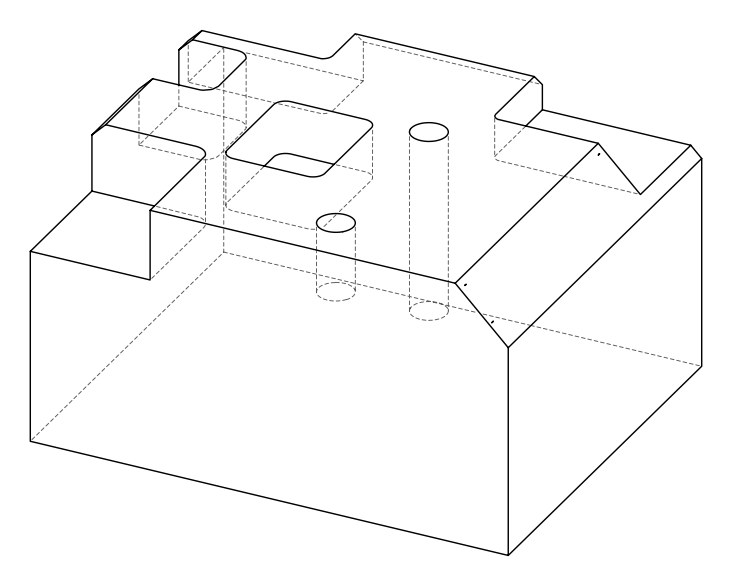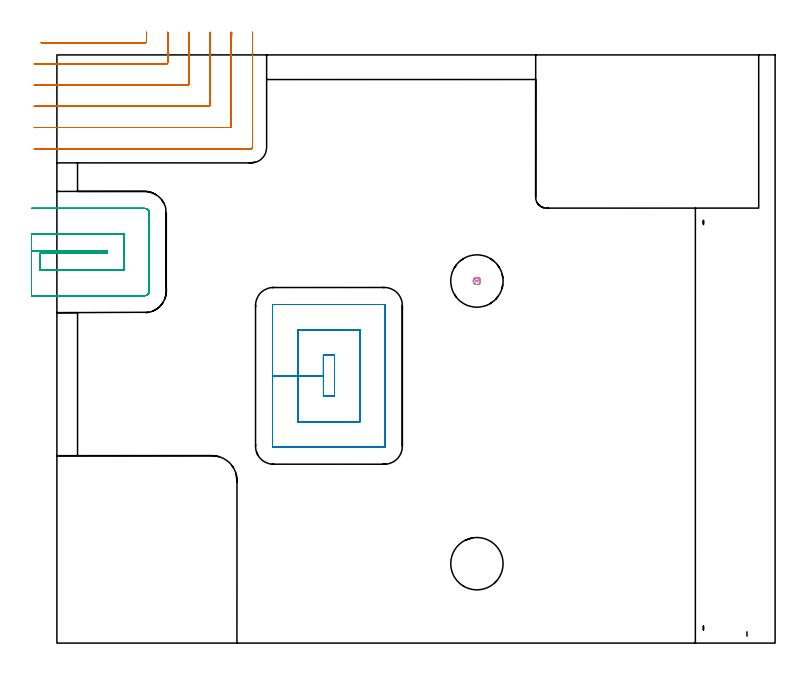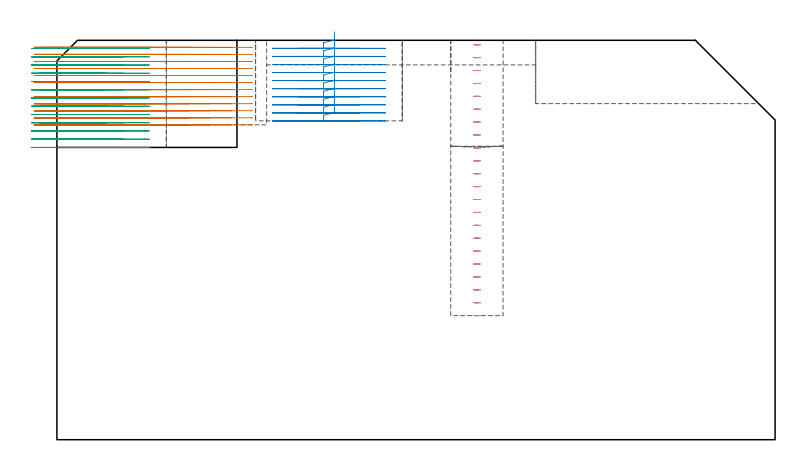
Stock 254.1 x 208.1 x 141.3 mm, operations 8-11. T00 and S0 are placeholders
(PLAN: 11 operations, 6 tool changes, 94.5 min)
(1 INDEXABLE_INSERT_DRILL_BLIND_HOLE_FROM_SOLID | STEP1POCKET | NXT0302_008 | 0.16 min | 10094 mm3)
(2 AREA_MILL | FG_CHAMFER_SURFACE | UGT0205_001 | 1.41 min | 1593 mm3)
(3 AREA_MILL_1 | FG_CHAMFER_SURFACE_1 | UGT0205_001 | 0.44 min | 513 mm3)
(4 AREA_MILL_2 | FG_CHAMFER_SURFACE_2 | UGT0205_001 | 3.21 min | 4006 mm3)
(5 AREA_MILL_3 | FG_CHAMFER_SURFACE_3 | UGT0205_001 | 14.11 min | 78221 mm3)
(6 MILL_CORNER_NOTCH_RECTANGULAR | CORNER_NOTCH_RECTANGULAR | UGT0201_014 | Follow Part, ap 1.5, ae 75% | 34.69 min | 86449 mm3)
(7 MILL_CORNER_NOTCH_RECTANGULAR_1 | CORNER_NOTCH_RECTANGULAR_1 | NXT0201_012 | Follow Part, ap 4, ae 75% | 10.47 min | 159319 mm3)
(8 MILL_CORNER_NOTCH_RECTANGULAR_2 | CORNER_NOTCH_RECTANGULAR_2 | NXT0201_013 | Follow Part, ap 2.5, ae 75% | 13.25 min | 84231 mm3)
(9 MILL_RECTANGULAR_POCKET | POCKET_RECTANGULAR_STRAIGHT | NXT0201_011 | Follow Part, ap 3, ae 75% | 7.83 min | 91492 mm3)
(10 MILL_SLOT | SLOT_PARTIAL_RECTANGULAR | NXT0201_011 | Follow Part, ap 3, ae 75% | 7.86 min | 61720 mm3)
(11 MILL_BLIND_HOLE_FROM_SOLID_MATERIAL | STEP1POCKET_1 | NXT0201_012 | Spiral | 1.08 min | 26200 mm3)
(TOOL NXT0302_008 | Index. Insert Drill 18.5mm [880-D1850L25-05] | D18.5 PA176 FL93 Z2)
(TOOL UGT0205_001 | Chamfer Mill 20 x 3 x 45 deg. | D20 FL50 Z2)
(TOOL UGT0201_014 | End mill 6 mm | D6 FL24 Z4)
(TOOL NXT0201_012 | ENDMILL 16mm [2P460-1600-NA 1630] | D16 FL38 Z6)
(TOOL NXT0201_013 | ENDMILL 10mm | D10 FL30 Z4)
(TOOL NXT0201_011 | ENDMILL 12mm [2P460-1200-NA 1630] | D12 FL38 Z6)
(OP 8 MILL_CORNER_NOTCH_RECTANGULAR_2)
G17 G21 G94 G90
T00 M6
G54
G17 G0 G90 X-5.551 Y212.4 S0 M3
G43 Z151.3 H0
Z138.808
G94 G1 X-2.551 F250.
X31.207 F500.
G3 X31.703 Y212.89 R0.5
G2 X31.707 Y213.1 R37.5
G1 X31.763 Y216.099 F250.
G0 Z151.3
X-8. Y204.887
Z138.808
G1 X-5. Y204.9
X-4.87 F500.
X38.703
G3 X39.2 Y205.397 R0.5
G1 Y212.394
G2 X39.208 Y213.1 R30.
G1 X39.279 Y216.099 F250.
G0 Z151.3
X-8. Y197.382
Z138.808
G1 X-5. Y197.4
X-4.87 F500.
X46.203
G3 X46.7 Y197.897 R0.5
G1 Y212.394
G2 X46.711 Y213.1 R22.5
G1 X46.805 Y216.099 F250.
G0 Z151.3
X-8. Y189.873
Z138.808
G1 X-5. Y189.899
X-4.87 Y189.9 F500.
X53.703
G3 X54.2 Y190.397 R0.5
G1 Y212.394
G2 X54.217 Y213.1 R15.
G1 X54.358 Y216.097 F250.
G0 Z151.3
X-8. Y182.347
Z138.808
G1 X-5. Y182.399
X-4.87 Y182.4 F500.
X61.203
G3 X61.7 Y182.897 R0.5
G1 Y212.394
G2 X61.733 Y213.1 R7.5
G1 X62.016 Y216.087 F250.
G0 Z151.3
X-7.87 Y174.9
Z138.808
G1 X-4.87
X68.703 F500.
G3 X69.2 Y175.397 R0.5
G1 Y212.394
Y215.394 F250.
G0 Z151.3
X-5.551 Y212.4
Z136.317
G1 X-2.551
X31.204 F500.
G3 X31.7 Y212.897 R0.5
G2 X31.699 Y213.1 R37.5
G1 Y216.1 F250.
G0 Z151.3
X-8. Y204.9
Z136.317
G1 X-5.
X38.703 F500.
G3 X39.2 Y205.397 R0.5
G1 Y213.1
Y216.1 F250.
G0 Z151.3
X-8. Y197.4
Z136.317
G1 X-5.
X46.203 F500.
G3 X46.7 Y197.897 R0.5
G1 Y213.1
Y216.1 F250.
G0 Z151.3
X-8. Y189.9
Z136.317
G1 X-5.
X53.703 F500.
G3 X54.2 Y190.397 R0.5
G1 Y213.1
Y216.1 F250.
G0 Z151.3
X-8. Y182.4
Z136.317
G1 X-5.
X61.203 F500.
G3 X61.7 Y182.897 R0.5
G1 Y213.1
Y216.1 F250.
G0 Z151.3
X-8. Y174.9
Z136.317
G1 X-5.
X68.703 F500.
G3 X69.2 Y175.397 R0.5
G1 Y213.1
Y216.1 F250.
G0 Z151.3
X-5.551 Y212.4
Z133.825
G1 X-2.551
X31.204 F500.
G3 X31.7 Y212.896 R0.5
G2 X31.699 Y213.1 R37.5
G1 Y216.1 F250.
G0 Z151.3
X-8. Y204.9
Z133.825
G1 X-5.
X38.703 F500.
G3 X39.2 Y205.397 R0.5
G1 Y213.1
Y216.1 F250.
G0 Z151.3
X-8. Y197.4
Z133.825
G1 X-5.
X46.203 F500.
G3 X46.7 Y197.897 R0.5
G1 Y213.1
Y216.1 F250.
G0 Z151.3
X-8. Y189.9
Z133.825
G1 X-5.
X53.703 F500.
G3 X54.2 Y190.397 R0.5
G1 Y213.1
Y216.1 F250.
G0 Z151.3
X-8. Y182.4
Z133.825
G1 X-5.
X61.203 F500.
G3 X61.7 Y182.897 R0.5
G1 Y213.1
Y216.1 F250.
G0 Z151.3
X-8. Y174.9
Z133.825
G1 X-5.
X68.703 F500.
G3 X69.2 Y175.397 R0.5
G1 Y213.1
Y216.1 F250.
G0 Z151.3
X-5.551 Y212.4
Z131.333
G1 X-2.551
X31.204 F500.
G3 X31.7 Y212.896 R0.5
G2 X31.699 Y213.1 R37.5
G1 Y216.1 F250.
G0 Z151.3
X-8. Y204.9
Z131.333
G1 X-5.
X38.703 F500.
G3 X39.2 Y205.397 R0.5
G1 Y213.1
Y216.1 F250.
G0 Z151.3
X-8. Y197.4
Z131.333
G1 X-5.
X46.203 F500.
G3 X46.7 Y197.897 R0.5
G1 Y213.1
Y216.1 F250.
G0 Z151.3
X-8. Y189.9
Z131.333
G1 X-5.
X53.703 F500.
G3 X54.2 Y190.397 R0.5
G1 Y213.1
Y216.1 F250.
G0 Z151.3
X-8. Y182.4
Z131.333
G1 X-5.
X61.203 F500.
G3 X61.7 Y182.897 R0.5
G1 Y213.1
Y216.1 F250.
G0 Z151.3
X-8. Y174.9
Z131.333
G1 X-5.
X68.703 F500.
G3 X69.2 Y175.397 R0.5
G1 Y213.1
Y216.1 F250.
G0 Z151.3
X-5.551 Y212.4
Z128.842
G1 X-2.551
X31.204 F500.
G3 X31.7 Y212.896 R0.5
G2 X31.699 Y213.1 R37.5
G1 Y216.1 F250.
G0 Z151.3
X-8. Y204.9
Z128.842
G1 X-5.
X38.703 F500.
G3 X39.2 Y205.397 R0.5
G1 Y213.1
Y216.1 F250.
G0 Z151.3
X-8. Y197.4
Z128.842
G1 X-5.
X46.203 F500.
G3 X46.7 Y197.897 R0.5
G1 Y213.1
Y216.1 F250.
G0 Z151.3
X-8. Y189.9
Z128.842
G1 X-5.
X53.703 F500.
G3 X54.2 Y190.397 R0.5
G1 Y213.1
Y216.1 F250.
G0 Z151.3
X-8. Y182.4
Z128.842
G1 X-5.
X61.203 F500.
G3 X61.7 Y182.897 R0.5
G1 Y213.1
Y216.1 F250.
G0 Z151.3
X-8. Y174.9
Z128.842
G1 X-5.
X68.703 F500.
G3 X69.2 Y175.397 R0.5
G1 Y213.1
Y216.1 F250.
G0 Z151.3
X-5.551 Y212.4
Z126.35
G1 X-2.551
X31.204 F500.
G3 X31.7 Y212.896 R0.5
G2 X31.699 Y213.1 R37.5
G1 Y216.1 F250.
G0 Z151.3
X-8. Y204.9
Z126.35
G1 X-5.
X38.703 F500.
G3 X39.2 Y205.397 R0.5
G1 Y213.1
Y216.1 F250.
G0 Z151.3
X-8. Y197.4
Z126.35
G1 X-5.
X46.203 F500.
G3 X46.7 Y197.897 R0.5
G1 Y213.1
Y216.1 F250.
G0 Z151.3
X-8. Y189.9
Z126.35
G1 X-5.
X53.703 F500.
G3 X54.2 Y190.397 R0.5
G1 Y213.1
Y216.1 F250.
G0 Z151.3
X-8. Y182.4
Z126.35
G1 X-5.
X61.203 F500.
G3 X61.7 Y182.897 R0.5
G1 Y213.1
Y216.1 F250.
G0 Z151.3
X-8. Y174.9
Z126.35
G1 X-5.
X68.703 F500.
G3 X69.2 Y175.397 R0.5
G1 Y213.1
Y216.1 F250.
G0 Z151.3
X-5.551 Y212.4
Z123.858
G1 X-2.551
X31.204 F500.
G3 X31.7 Y212.897 R0.5
G2 X31.699 Y213.1 R37.5
G1 Y216.1 F250.
G0 Z151.3
X-8. Y204.9
Z123.858
G1 X-5.
X38.703 F500.
G3 X39.2 Y205.397 R0.5
G1 Y213.1
Y216.1 F250.
G0 Z151.3
X-8. Y197.4
Z123.858
G1 X-5.
X46.203 F500.
G3 X46.7 Y197.897 R0.5
G1 Y213.1
Y216.1 F250.
G0 Z151.3
X-8. Y189.9
Z123.858
G1 X-5.
X53.703 F500.
G3 X54.2 Y190.397 R0.5
G1 Y213.1
Y216.1 F250.
G0 Z151.3
X-8. Y182.4
Z123.858
G1 X-5.
X61.203 F500.
G3 X61.7 Y182.897 R0.5
G1 Y213.1
Y216.1 F250.
G0 Z151.3
X-8. Y174.9
Z123.858
G1 X-5.
X68.703 F500.
G3 X69.2 Y175.397 R0.5
G1 Y213.1
Y216.1 F250.
G0 Z151.3
X-5.551 Y212.4
Z121.367
G1 X-2.551
X31.204 F500.
G3 X31.7 Y212.896 R0.5
G2 X31.699 Y213.1 R37.5
G1 Y216.1 F250.
G0 Z151.3
X-8. Y204.9
Z121.367
G1 X-5.
X38.703 F500.
G3 X39.2 Y205.397 R0.5
G1 Y213.1
Y216.1 F250.
G0 Z151.3
X-8. Y197.4
Z121.367
G1 X-5.
X46.203 F500.
G3 X46.7 Y197.897 R0.5
G1 Y213.1
Y216.1 F250.
G0 Z151.3
X-8. Y189.9
Z121.367
G1 X-5.
X53.703 F500.
G3 X54.2 Y190.397 R0.5
G1 Y213.1
Y216.1 F250.
G0 Z151.3
X-8. Y182.4
Z121.367
G1 X-5.
X61.203 F500.
G3 X61.7 Y182.897 R0.5
G1 Y213.1
Y216.1 F250.
G0 Z151.3
X-8. Y174.9
Z121.367
G1 X-5.
X68.703 F500.
G3 X69.2 Y175.397 R0.5
G1 Y213.1
Y216.1 F250.
G0 Z151.3
X-5.551 Y212.4
Z118.875
G1 X-2.551
X31.204 F500.
G3 X31.7 Y212.897 R0.5
G2 X31.699 Y213.1 R37.5
G1 Y216.1 F250.
G0 Z151.3
X-8. Y204.9
Z118.875
G1 X-5.
X38.703 F500.
G3 X39.2 Y205.397 R0.5
G1 Y213.1
Y216.1 F250.
G0 Z151.3
X-8. Y197.4
Z118.875
G1 X-5.
X46.203 F500.
G3 X46.7 Y197.897 R0.5
G1 Y213.1
Y216.1 F250.
G0 Z151.3
X-8. Y189.9
Z118.875
G1 X-5.
X53.703 F500.
G3 X54.2 Y190.397 R0.5
G1 Y213.1
Y216.1 F250.
G0 Z151.3
X-8. Y182.4
Z118.875
G1 X-5.
X61.203 F500.
G3 X61.7 Y182.897 R0.5
G1 Y213.1
Y216.1 F250.
G0 Z151.3
X-8. Y174.9
Z118.875
G1 X-5.
X68.703 F500.
G3 X69.2 Y175.397 R0.5
G1 Y213.1
Y216.1 F250.
G0 Z151.3
X-5.551 Y212.4
Z116.383
G1 X-2.551
X31.204 F500.
G3 X31.7 Y212.896 R0.5
G2 X31.699 Y213.1 R37.5
G1 Y216.1 F250.
G0 Z151.3
X-8. Y204.9
Z116.383
G1 X-5.
X38.703 F500.
G3 X39.2 Y205.397 R0.5
G1 Y213.1
Y216.1 F250.
G0 Z151.3
X-8. Y197.4
Z116.383
G1 X-5.
X46.203 F500.
G3 X46.7 Y197.897 R0.5
G1 Y213.1
Y216.1 F250.
G0 Z151.3
X-8. Y189.9
Z116.383
G1 X-5.
X53.703 F500.
G3 X54.2 Y190.397 R0.5
G1 Y213.1
Y216.1 F250.
G0 Z151.3
X-8. Y182.4
Z116.383
G1 X-5.
X61.203 F500.
G3 X61.7 Y182.897 R0.5
G1 Y213.1
Y216.1 F250.
G0 Z151.3
X-8. Y174.9
Z116.383
G1 X-5.
X68.703 F500.
G3 X69.2 Y175.397 R0.5
G1 Y213.1
Y216.1 F250.
G0 Z151.3
X-5.551 Y212.4
Z113.892
G1 X-2.551
X31.204 F500.
G3 X31.7 Y212.896 R0.5
G2 X31.699 Y213.1 R37.5
G1 Y216.1 F250.
G0 Z151.3
X-8. Y204.9
Z113.892
G1 X-5.
X38.703 F500.
G3 X39.2 Y205.397 R0.5
G1 Y213.1
Y216.1 F250.
G0 Z151.3
X-8. Y197.4
Z113.892
G1 X-5.
X46.203 F500.
G3 X46.7 Y197.897 R0.5
G1 Y213.1
Y216.1 F250.
G0 Z151.3
X-8. Y189.9
Z113.892
G1 X-5.
X53.703 F500.
G3 X54.2 Y190.397 R0.5
G1 Y213.1
Y216.1 F250.
G0 Z151.3
X-8. Y182.4
Z113.892
G1 X-5.
X61.203 F500.
G3 X61.7 Y182.897 R0.5
G1 Y213.1
Y216.1 F250.
G0 Z151.3
X-8. Y174.9
Z113.892
G1 X-5.
X68.703 F500.
G3 X69.2 Y175.397 R0.5
G1 Y213.1
Y216.1 F250.
G0 Z151.3
X-5.551 Y212.4
Z111.4
G1 X-2.551
X31.203 F500.
G3 X31.7 Y212.896 R0.5
G2 X31.699 Y213.1 R37.5
G1 Y216.1 F250.
G0 Z151.3
X-8. Y204.9
Z111.4
G1 X-5.
X38.703 F500.
G3 X39.2 Y205.397 R0.5
G1 Y213.1
Y216.1 F250.
G0 Z151.3
X-8. Y197.4
Z111.4
G1 X-5.
X46.203 F500.
G3 X46.7 Y197.897 R0.5
G1 Y213.1
Y216.1 F250.
G0 Z151.3
X-8. Y189.9
Z111.4
G1 X-5.
X53.703 F500.
G3 X54.2 Y190.397 R0.5
G1 Y213.1
Y216.1 F250.
G0 Z151.3
X-8. Y182.4
Z111.4
G1 X-5.
X61.203 F500.
G3 X61.7 Y182.897 R0.5
G1 Y213.1
Y216.1 F250.
G0 Z151.3
X-8. Y174.9
Z111.4
G1 X-5.
X68.703 F500.
G3 X69.2 Y175.397 R0.5
G1 Y213.1
Y216.1 F250.
G0 Z151.3
M5
M2
(OP 9 MILL_RECTANGULAR_POCKET)
G17 G21 G94 G90
T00 M6
G54
G17 G0 G90 X98.2 Y91.118 S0 M3
G43 Z151.3 H1
Z144.3
G94 G1 Y101.8 Z141.438 F250.
X94.3 Z140.393
Y94.55 Z138.45
Y87.3 F500.
X98.2
Y101.8
X94.3
Y94.55
X85.3
Y78.3
X107.2
Y110.8
X85.3
Y94.55
X76.3
Y69.6
G3 X76.6 Y69.3 R0.3
G1 X115.9
G3 X116.2 Y69.6 R0.3
G1 Y119.5
G3 X115.9 Y119.8 R0.3
G1 X76.6
G3 X76.3 Y119.5 R0.3
G1 Y94.55
Y93.55
G0 X98.2 Y91.118 Z141.45
G1 Y101.8 Z138.588 F250.
X94.3 Z137.543
Y94.55 Z135.6
Y87.3 F500.
X98.2
Y101.8
X94.3
Y94.55
X85.3
Y78.3
X107.2
Y110.8
X85.3
Y94.55
X76.3
Y69.6
G3 X76.6 Y69.3 R0.3
G1 X115.9
G3 X116.2 Y69.6 R0.3
G1 Y119.5
G3 X115.9 Y119.8 R0.3
G1 X76.6
G3 X76.3 Y119.5 R0.3
G1 Y94.55
Y93.55
G0 X98.2 Y91.118 Z138.6
G1 Y101.8 Z135.738 F250.
X94.3 Z134.693
Y94.55 Z132.75
Y87.3 F500.
X98.2
Y101.8
X94.3
Y94.55
X85.3
Y78.3
X107.2
Y110.8
X85.3
Y94.55
X76.3
Y69.6
G3 X76.6 Y69.3 R0.3
G1 X115.9
G3 X116.2 Y69.6 R0.3
G1 Y119.5
G3 X115.9 Y119.8 R0.3
G1 X76.6
G3 X76.3 Y119.5 R0.3
G1 Y94.55
Y93.55
G0 X98.2 Y91.118 Z135.75
G1 Y101.8 Z132.888 F250.
X94.3 Z131.843
Y94.55 Z129.9
Y87.3 F500.
X98.2
Y101.8
X94.3
Y94.55
X85.3
Y78.3
X107.2
Y110.8
X85.3
Y94.55
X76.3
Y69.6
G3 X76.6 Y69.3 R0.3
G1 X115.9
G3 X116.2 Y69.6 R0.3
G1 Y119.5
G3 X115.9 Y119.8 R0.3
G1 X76.6
G3 X76.3 Y119.5 R0.3
G1 Y94.55
Y93.55
G0 X98.2 Y91.118 Z132.9
G1 Y101.8 Z130.038 F250.
X94.3 Z128.993
Y94.55 Z127.05
Y87.3 F500.
X98.2
Y101.8
X94.3
Y94.55
X85.3
Y78.3
X107.2
Y110.8
X85.3
Y94.55
X76.3
Y69.6
G3 X76.6 Y69.3 R0.3
G1 X115.9
G3 X116.2 Y69.6 R0.3
G1 Y119.5
G3 X115.9 Y119.8 R0.3
G1 X76.6
G3 X76.3 Y119.5 R0.3
G1 Y94.55
Y93.55
G0 X98.2 Y91.118 Z130.05
G1 Y101.8 Z127.188 F250.
X94.3 Z126.143
Y94.55 Z124.2
Y87.3 F500.
X98.2
Y101.8
X94.3
Y94.55
X85.3
Y78.3
X107.2
Y110.8
X85.3
Y94.55
X76.3
Y69.6
G3 X76.6 Y69.3 R0.3
G1 X115.9
G3 X116.2 Y69.6 R0.3
G1 Y119.5
G3 X115.9 Y119.8 R0.3
G1 X76.6
G3 X76.3 Y119.5 R0.3
G1 Y94.55
Y93.55
G0 X98.2 Y91.118 Z127.2
G1 Y101.8 Z124.338 F250.
X94.3 Z123.293
Y94.55 Z121.35
Y87.3 F500.
X98.2
Y101.8
X94.3
Y94.55
X85.3
Y78.3
X107.2
Y110.8
X85.3
Y94.55
X76.3
Y69.6
G3 X76.6 Y69.3 R0.3
G1 X115.9
G3 X116.2 Y69.6 R0.3
G1 Y119.5
G3 X115.9 Y119.8 R0.3
G1 X76.6
G3 X76.3 Y119.5 R0.3
G1 Y94.55
Y93.55
G0 X98.2 Y91.118 Z124.35
G1 Y101.8 Z121.488 F250.
X94.3 Z120.443
Y94.55 Z118.5
Y87.3 F500.
X98.2
Y101.8
X94.3
Y94.55
X85.3
Y78.3
X107.2
Y110.8
X85.3
Y94.55
X76.3
Y69.6
G3 X76.6 Y69.3 R0.3
G1 X115.9
G3 X116.2 Y69.6 R0.3
G1 Y119.5
G3 X115.9 Y119.8 R0.3
G1 X76.6
G3 X76.3 Y119.5 R0.3
G1 Y94.55
Y93.55
G0 X98.2 Y91.118 Z121.5
G1 Y101.8 Z118.638 F250.
X94.3 Z117.593
Y94.55 Z115.65
Y87.3 F500.
X98.2
Y101.8
X94.3
Y94.55
X85.3
Y78.3
X107.2
Y110.8
X85.3
Y94.55
X76.3
Y69.6
G3 X76.6 Y69.3 R0.3
G1 X115.9
G3 X116.2 Y69.6 R0.3
G1 Y119.5
G3 X115.9 Y119.8 R0.3
G1 X76.6
G3 X76.3 Y119.5 R0.3
G1 Y94.55
Y93.55
G0 X98.2 Y91.118 Z118.65
G1 Y101.8 Z115.788 F250.
X94.3 Z114.743
Y94.55 Z112.8
Y87.3 F500.
X98.2
Y101.8
X94.3
Y94.55
X85.3
Y78.3
X107.2
Y110.8
X85.3
Y94.55
X76.3
Y69.6
G3 X76.6 Y69.3 R0.3
G1 X115.9
G3 X116.2 Y69.6 R0.3
G1 Y119.5
G3 X115.9 Y119.8 R0.3
G1 X76.6
G3 X76.3 Y119.5 R0.3
G1 Y94.55
Y93.55
G0 Z151.3
M5
M2
(OP 10 MILL_SLOT)
G17 G21 G94 G90
T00 M6
G54
G17 G0 G90 X-9. Y138.8 S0 M3
G43 Z151.3 H1
Z138.385
G94 G1 X-6. F250.
X17.7 F500.
Y137.9
X-6.
Y131.9
X23.7
Y144.8
X-6.
X-9. F250.
Y122.9
X-6.
X31. F500.
G3 X32.7 Y124.6 R1.7
G1 Y152.1
G3 X31. Y153.8 R1.7
G1 X-6.
X-9. F250.
G0 Y138.8 Z135.469
G1 X-6.
X17.7 F500.
Y137.9
X-6.
Y131.9
X23.7
Y144.8
X-6.
X-9. F250.
Y122.9
X-6.
X31. F500.
G3 X32.7 Y124.6 R1.7
G1 Y152.1
G3 X31. Y153.8 R1.7
G1 X-6.
X-9. F250.
G0 Y138.8 Z132.554
G1 X-6.
X17.7 F500.
Y137.9
X-6.
Y131.9
X23.7
Y144.8
X-6.
X-9. F250.
Y122.9
X-6.
X31. F500.
G3 X32.7 Y124.6 R1.7
G1 Y152.1
G3 X31. Y153.8 R1.7
G1 X-6.
X-9. F250.
G0 Y138.8 Z129.638
G1 X-6.
X17.7 F500.
Y137.9
X-6.
Y131.9
X23.7
Y144.8
X-6.
X-9. F250.
Y122.9
X-6.
X31. F500.
G3 X32.7 Y124.6 R1.7
G1 Y152.1
G3 X31. Y153.8 R1.7
G1 X-6.
X-9. F250.
G0 Y138.8 Z126.723
G1 X-6.
X17.7 F500.
Y137.9
X-6.
Y131.9
X23.7
Y144.8
X-6.
X-9. F250.
Y122.9
X-6.
X31. F500.
G3 X32.7 Y124.6 R1.7
G1 Y152.1
G3 X31. Y153.8 R1.7
G1 X-6.
X-9. F250.
G0 Y138.8 Z123.808
G1 X-6.
X17.7 F500.
Y137.9
X-6.
Y131.9
X23.7
Y144.8
X-6.
X-9. F250.
Y122.9
X-6.
X31. F500.
G3 X32.7 Y124.6 R1.7
G1 Y152.1
G3 X31. Y153.8 R1.7
G1 X-6.
X-9. F250.
G0 Y138.8 Z120.892
G1 X-6.
X17.7 F500.
Y137.9
X-6.
Y131.9
X23.7
Y144.8
X-6.
X-9. F250.
Y122.9
X-6.
X31. F500.
G3 X32.7 Y124.6 R1.7
G1 Y152.1
G3 X31. Y153.8 R1.7
G1 X-6.
X-9. F250.
G0 Y138.8 Z117.977
G1 X-6.
X17.7 F500.
Y137.9
X-6.
Y131.9
X23.7
Y144.8
X-6.
X-9. F250.
Y122.9
X-6.
X31. F500.
G3 X32.7 Y124.6 R1.7
G1 Y152.1
G3 X31. Y153.8 R1.7
G1 X-6.
X-9. F250.
G0 Y138.8 Z115.062
G1 X-6.
X17.7 F500.
Y137.9
X-6.
Y131.9
X23.7
Y144.8
X-6.
X-9. F250.
Y122.9
X-6.
X31. F500.
G3 X32.7 Y124.6 R1.7
G1 Y152.1
G3 X31. Y153.8 R1.7
G1 X-6.
X-9. F250.
G0 Y138.8 Z112.146
G1 X-6.
X17.7 F500.
Y137.9
X-6.
Y131.9
X23.7
Y144.8
X-6.
X-9. F250.
Y122.9
X-6.
X31. F500.
G3 X32.7 Y124.6 R1.7
G1 Y152.1
G3 X31. Y153.8 R1.7
G1 X-6.
X-9. F250.
G0 Y138.8 Z109.231
G1 X-6.
X17.7 F500.
Y137.9
X-6.
Y131.9
X23.7
Y144.8
X-6.
X-9. F250.
Y122.9
X-6.
X31. F500.
G3 X32.7 Y124.6 R1.7
G1 Y152.1
G3 X31. Y153.8 R1.7
G1 X-6.
X-9. F250.
G0 Y138.8 Z106.315
G1 X-6.
X17.7 F500.
Y137.9
X-6.
Y131.9
X23.7
Y144.8
X-6.
X-9. F250.
Y122.9
X-6.
X31. F500.
G3 X32.7 Y124.6 R1.7
G1 Y152.1
G3 X31. Y153.8 R1.7
G1 X-6.
X-9. F250.
G0 Y138.8 Z103.4
G1 X-6.
X17.7 F500.
Y137.9
X-6.
Y131.9
X23.7
Y144.8
X-6.
X-9. F250.
Y122.9
X-6.
X31. F500.
G3 X32.7 Y124.6 R1.7
G1 Y152.1
G3 X31. Y153.8 R1.7
G1 X-6.
X-9. F250.
G0 Z151.3
M5
M2
(OP 11 MILL_BLIND_HOLE_FROM_SOLID_MATERIAL)
G17 G21 G94 G90
T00 M6
G54
G17 G0 G90 X148.6 Y128.1 S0 M3
G43 Z151.3 H1
Z139.736
G94 G3 X149.225 Y128.725 R0.625 F250.
X148.6 Y129.35 R0.625
X147.35 Y128.1 R1.25
X148.6 Y129.35 R-1.25
X147.975 Y128.725 R0.625
X148.6 Y128.1 R0.625
G0 Z135.173
G3 X149.225 Y128.725 R0.625
X148.6 Y129.35 R0.625
X147.35 Y128.1 R1.25
X148.6 Y129.35 R-1.25
X147.975 Y128.725 R0.625
X148.6 Y128.1 R0.625
G0 Z130.609
G3 X149.225 Y128.725 R0.625
X148.6 Y129.35 R0.625
X147.35 Y128.1 R1.25
X148.6 Y129.35 R-1.25
X147.975 Y128.725 R0.625
X148.6 Y128.1 R0.625
G0 Z126.045
G3 X149.225 Y128.725 R0.625
X148.6 Y129.35 R0.625
X147.35 Y128.1 R1.25
X148.6 Y129.35 R-1.25
X147.975 Y128.725 R0.625
X148.6 Y128.1 R0.625
G0 Z121.482
G3 X149.225 Y128.725 R0.625
X148.6 Y129.35 R0.625
X147.35 Y128.1 R1.25
X148.6 Y129.35 R-1.25
X147.975 Y128.725 R0.625
X148.6 Y128.1 R0.625
G0 Z116.918
G3 X149.225 Y128.725 R0.625
X148.6 Y129.35 R0.625
X147.35 Y128.1 R1.25
X148.6 Y129.35 R-1.25
X147.975 Y128.725 R0.625
X148.6 Y128.1 R0.625
G0 Z112.355
G3 X149.225 Y128.725 R0.625
X148.6 Y129.35 R0.625
X147.35 Y128.1 R1.25
X148.6 Y129.35 R-1.25
X147.975 Y128.725 R0.625
X148.6 Y128.1 R0.625
G0 Z107.791
G3 X149.225 Y128.725 R0.625
X148.6 Y129.35 R0.625
X147.35 Y128.1 R1.25
X148.6 Y129.35 R-1.25
X147.975 Y128.725 R0.625
X148.6 Y128.1 R0.625
G0 Z103.227
G3 X149.225 Y128.725 R0.625
X148.6 Y129.35 R0.625
X147.35 Y128.1 R1.25
X148.6 Y129.35 R-1.25
X147.975 Y128.725 R0.625
X148.6 Y128.1 R0.625
G0 Z98.664
G3 X149.225 Y128.725 R0.625
X148.6 Y129.35 R0.625
X147.35 Y128.1 R1.25
X148.6 Y129.35 R-1.25
X147.975 Y128.725 R0.625
X148.6 Y128.1 R0.625
G0 Z94.1
G3 X149.225 Y128.725 R0.625
X148.6 Y129.35 R0.625
X147.35 Y128.1 R1.25
X148.6 Y129.35 R-1.25
X147.975 Y128.725 R0.625
X148.6 Y128.1 R0.625
G0 Z89.536
G3 X149.225 Y128.725 R0.625
X148.6 Y129.35 R0.625
X147.35 Y128.1 R1.25
X148.6 Y129.35 R-1.25
X147.975 Y128.725 R0.625
X148.6 Y128.1 R0.625
G0 Z84.973
G3 X149.225 Y128.725 R0.625
X148.6 Y129.35 R0.625
X147.35 Y128.1 R1.25
X148.6 Y129.35 R-1.25
X147.975 Y128.725 R0.625
X148.6 Y128.1 R0.625
G0 Z80.409
G3 X149.225 Y128.725 R0.625
X148.6 Y129.35 R0.625
X147.35 Y128.1 R1.25
X148.6 Y129.35 R-1.25
X147.975 Y128.725 R0.625
X148.6 Y128.1 R0.625
G0 Z75.845
G3 X149.225 Y128.725 R0.625
X148.6 Y129.35 R0.625
X147.35 Y128.1 R1.25
X148.6 Y129.35 R-1.25
X147.975 Y128.725 R0.625
X148.6 Y128.1 R0.625
G0 Z71.282
G3 X149.225 Y128.725 R0.625
X148.6 Y129.35 R0.625
X147.35 Y128.1 R1.25
X148.6 Y129.35 R-1.25
X147.975 Y128.725 R0.625
X148.6 Y128.1 R0.625
G0 Z66.718
G3 X149.225 Y128.725 R0.625
X148.6 Y129.35 R0.625
X147.35 Y128.1 R1.25
X148.6 Y129.35 R-1.25
X147.975 Y128.725 R0.625
X148.6 Y128.1 R0.625
G0 Z62.155
G3 X149.225 Y128.725 R0.625
X148.6 Y129.35 R0.625
X147.35 Y128.1 R1.25
X148.6 Y129.35 R-1.25
X147.975 Y128.725 R0.625
X148.6 Y128.1 R0.625
G0 Z57.591
G3 X149.225 Y128.725 R0.625
X148.6 Y129.35 R0.625
X147.35 Y128.1 R1.25
X148.6 Y129.35 R-1.25
X147.975 Y128.725 R0.625
X148.6 Y128.1 R0.625
G0 Z53.027
G3 X149.225 Y128.725 R0.625
X148.6 Y129.35 R0.625
X147.35 Y128.1 R1.25
X148.6 Y129.35 R-1.25
X147.975 Y128.725 R0.625
X148.6 Y128.1 R0.625
G0 Z48.464
G3 X149.225 Y128.725 R0.625
X148.6 Y129.35 R0.625
X147.35 Y128.1 R1.25
X148.6 Y129.35 R-1.25
X147.975 Y128.725 R0.625
X148.6 Y128.1 R0.625
G0 Z151.3
Z43.9
G3 X149.225 Y128.725 R0.625
X148.6 Y129.35 R0.625
X147.35 Y128.1 R1.25
X148.6 Y129.35 R-1.25
X147.975 Y128.725 R0.625
X148.6 Y128.1 R0.625
G0 Z151.3
M5
M2
